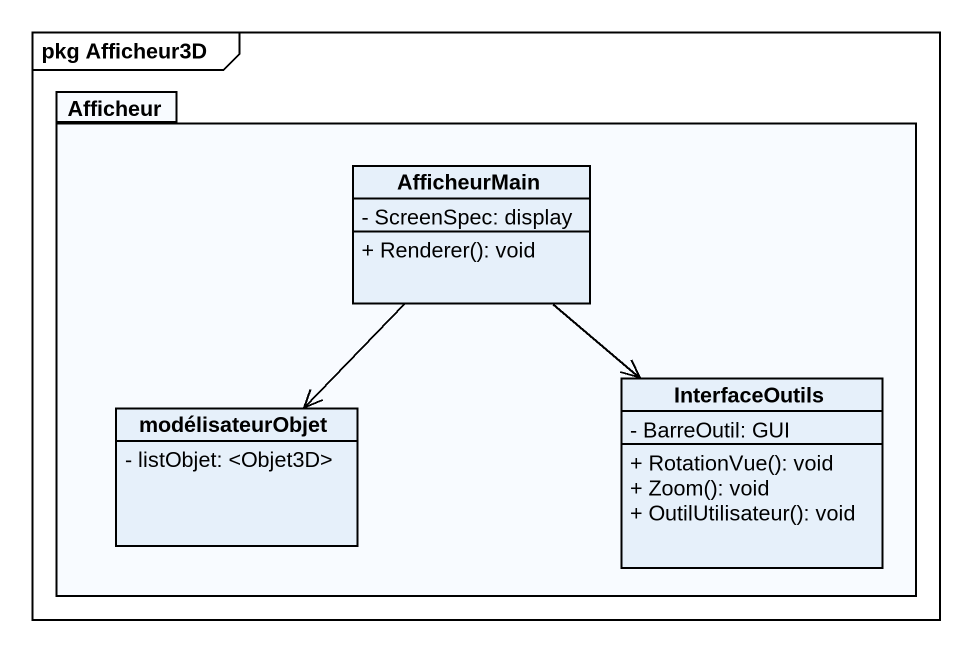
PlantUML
@startuml
mainframe pkg Afficheur3D
hide circle
hide empty members
skinparam classAttributeIconSize 0
package Afficheur {
  class AfficheurMain {
    - ScreenSpec: display
    + Renderer(): void
  }
  class modélisateurObjet {
    - listObjet: <Objet3D>
  }
  class InterfaceOutils {
    - BarreOutil: GUI
    + RotationVue(): void
    + Zoom(): void
    + OutilUtilisateur(): void
  }
}
AfficheurMain --> modélisateurObjet
AfficheurMain --> InterfaceOutils
@enduml
